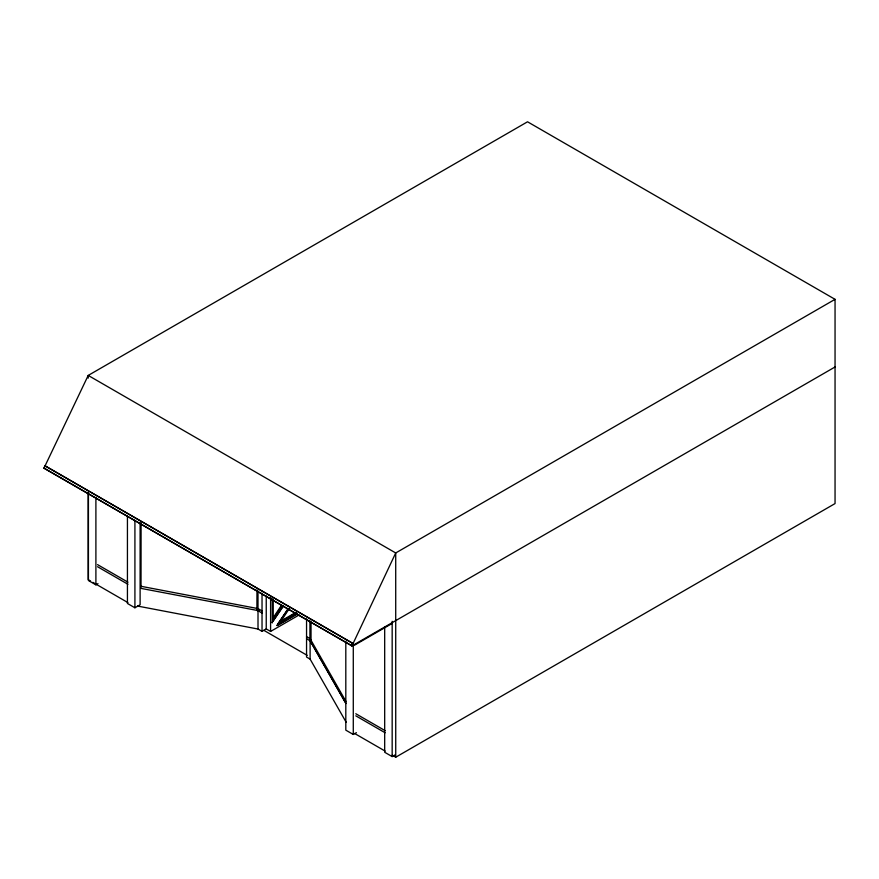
<?xml version="1.0" encoding="UTF-8"?>
<svg xmlns="http://www.w3.org/2000/svg" width="879" height="879" viewBox="0 0 879 879"><rect width="100%" height="100%" fill="white"/><g stroke="black" fill="none" stroke-linecap="round" stroke-linejoin="round"><path stroke-width="1.32" d="M835.05 366.972L351.963 645.889L43.95 468.199L45.06 465.848L353.072 643.538L45.06 465.848M43.95 468.199L88.208 375.432L527.532 121.796L835.05 299.332L835.05 503.568L395.737 757.204L392.21 755.171M351.468 645.746L352.578 643.395M256.899 610.509L256.965 589.952M272.633 618.596L281.533 605.224M282.137 605.587L273.237 618.948L273.237 599.742M272.754 621.508L283.269 605.708M272.007 622.64L283.576 605.884M277.632 624.343L288.07 608.653M297.014 613.839L276.885 625.452L288.378 608.828M289.433 608.4L280.335 622.068L296.443 612.773M88.427 493.075L88.427 580.525L95.899 584.843L97.976 583.634M127.433 516.017L127.433 603.466L134.916 607.785L140.113 604.785L140.113 522.796M835.05 299.332L395.715 552.968L351.963 645.889L44.433 468.342M137.498 606.049L258.008 629.034L262.03 631.353L266.238 628.924L270.589 631.441L299.102 614.97M280.873 621.057L295.827 612.421M277.193 625.639L297.322 614.014M392.166 623.442L354.786 645.021L352.732 645.142M345.81 641.34L345.81 730.152L353.281 734.47L356.402 732.668M384.683 626.562L384.683 752.27L392.166 756.588L395.286 754.786M141.025 586.293L258.008 608.609L262.03 610.927M259.426 610.85L141.025 588.403L141.09 522.895M306.551 636.627L310.111 638.681L345.963 701.464M258.008 610.718L262.03 613.037M306.551 638.747L310.111 640.802L345.963 703.585M263.821 630.32L307.178 655.349M346.139 722.197L310.111 659.118L306.551 657.063L306.551 618.959M97.558 564.626L127.927 582.162M355.797 713.726L385.167 730.669M97.558 566.735L127.927 584.271M355.797 715.836L385.167 732.789M90.548 581.008L88.208 579.668L88.208 492.262M92.888 582.359L127.927 602.598M354.633 733.482L385.167 751.106M345.733 702.969L310.902 642L310.902 621.794M395.737 757.204L395.715 552.968L88.208 375.432L88.208 378.135M392.166 621.31L392.166 756.588M353.281 644.285L353.281 734.47M310.474 621.475L310.474 641.428M310.111 621.003L310.111 659.118M272.314 598.72L272.314 622.815M270.589 597.632L270.589 631.441M266.238 596.061L266.238 628.924M262.03 593.248L262.03 631.353M258.008 590.93L258.008 629.034M134.916 520.335L134.916 607.785M95.899 497.393L95.899 584.843"/></g></svg>
